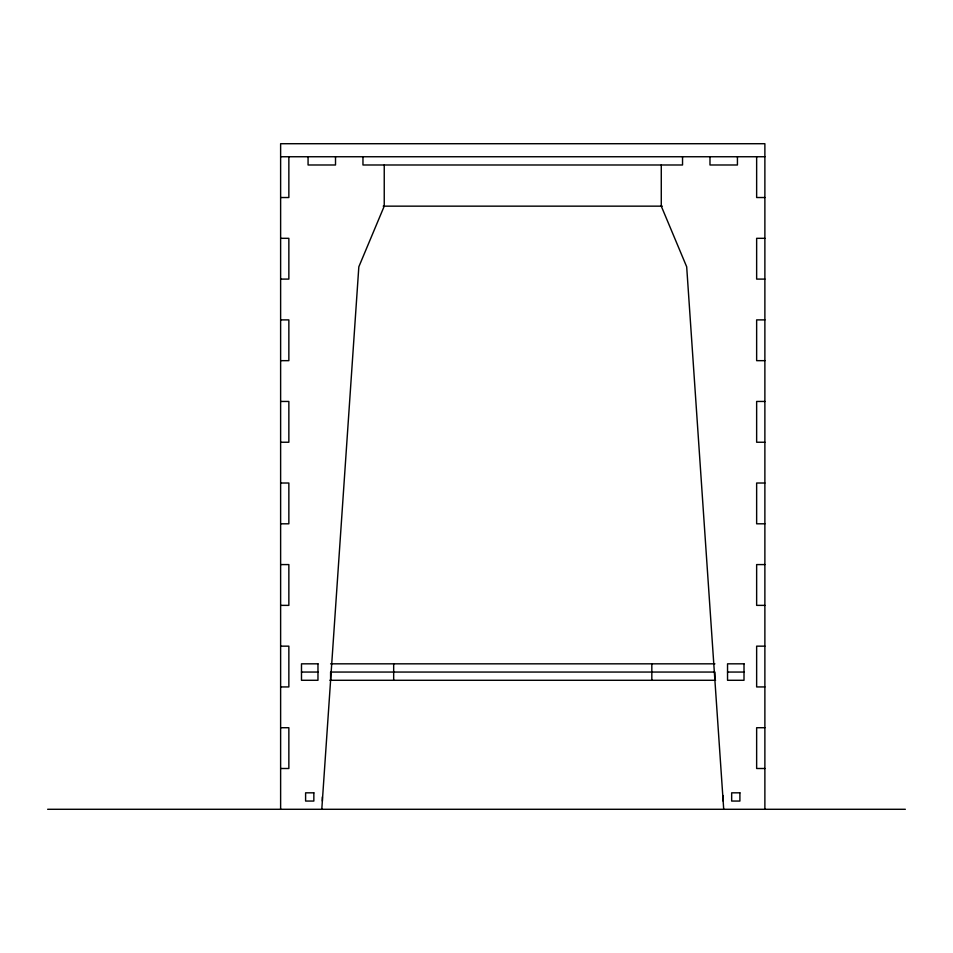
<?xml version="1.0" encoding="UTF-8"?>
<svg xmlns="http://www.w3.org/2000/svg" width="953" height="953" viewBox="0 0 953 953"><rect width="100%" height="100%" fill="white"/><g stroke="black" fill="none" stroke-linecap="round" stroke-linejoin="round"><path stroke-width="1.43" d="M321.792 809.288L358.828 266.804L384.238 206.158L384.238 164.988M280.623 156.745L764.878 156.745M280.623 197.533L288.854 197.533L288.854 156.745M764.878 197.533L756.646 197.533L756.646 156.745M383.201 206.158L662.311 206.158M280.623 238.321L288.854 238.321L288.854 279.098L280.623 279.098M764.878 238.321L756.646 238.321L756.646 279.098L764.878 279.098M280.623 319.886L288.854 319.886L288.854 360.663L280.623 360.663M764.878 319.886L756.646 319.886L756.646 360.663L764.878 360.663M280.623 401.451L288.854 401.451L288.854 442.24L280.623 442.24M764.878 401.451L756.646 401.451L756.646 442.24L764.878 442.24M280.623 483.016L288.854 483.016L288.854 523.805L280.623 523.805M764.878 483.016L756.646 483.016L756.646 523.805L764.878 523.805M280.623 564.581L288.854 564.581L288.854 605.369L280.623 605.369M764.878 564.581L756.646 564.581L756.646 605.369L764.878 605.369M280.623 646.158L288.854 646.158L288.854 686.934L280.623 686.934M764.878 646.158L756.646 646.158L756.646 686.934L764.878 686.934M330.596 663.824L714.905 663.824M301.493 672.056L317.968 672.056M727.544 672.056L744.007 672.056M329.929 680.287L715.572 680.287M280.623 727.723L288.854 727.723L288.854 768.499L280.623 768.499M764.878 727.723L756.646 727.723L756.646 768.499L764.878 768.499M47.65 809.288L905.35 809.288M723.708 809.288L686.684 266.804L661.275 206.158L661.275 164.988M764.878 809.288L764.878 143.712L280.623 143.712L280.623 809.288M737.431 156.745L737.431 164.988L709.985 164.988L709.985 156.745M723.148 795.564L723.148 801.056M714.905 680.287L714.905 672.056L330.596 672.056L330.596 680.287M682.539 156.745L682.539 164.988L362.962 164.988L362.962 156.745M651.828 663.824L651.828 680.287M393.672 663.824L393.672 680.287M335.516 156.745L335.516 164.988L308.069 164.988L308.069 156.745M322.352 796.934L322.352 801.056M317.968 663.824L301.493 663.824L301.493 680.287L317.968 680.287L317.968 663.824M744.007 663.824L727.544 663.824L727.544 680.287L744.007 680.287L744.007 663.824M313.847 792.825L305.603 792.825L305.603 801.056L313.847 801.056L313.847 792.825M739.897 792.825L731.666 792.825L731.666 801.056L739.897 801.056L739.897 792.825"/></g></svg>
